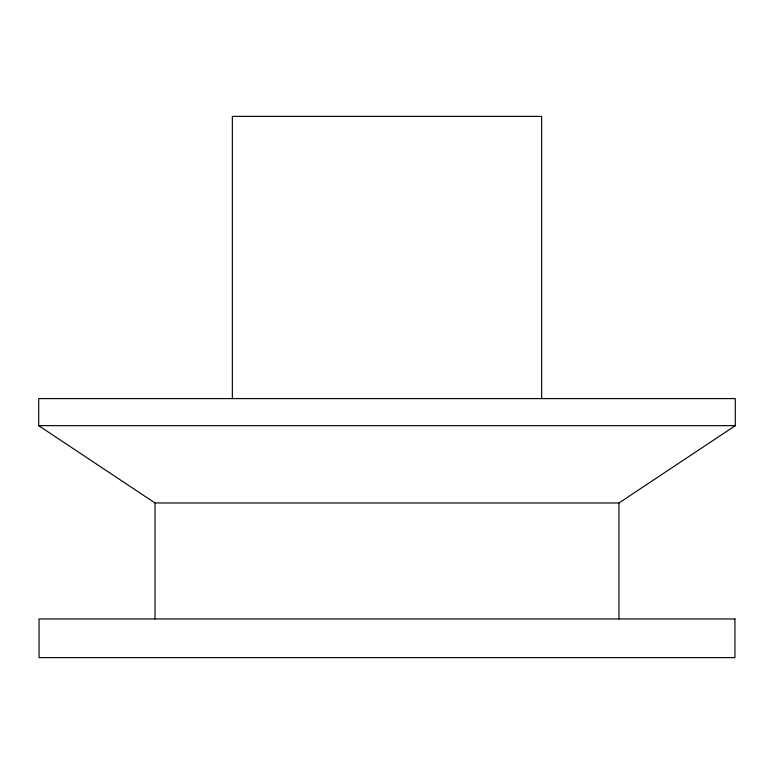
<?xml version="1.0" encoding="UTF-8"?>
<svg xmlns="http://www.w3.org/2000/svg" width="774" height="774" viewBox="0 0 774 774"><rect width="100%" height="100%" fill="white"/><g stroke="black" fill="none" stroke-linecap="round" stroke-linejoin="round"><path stroke-width="1.16" d="M618.958 502.984L735.3 425.661L735.3 398.6L38.7 398.6L38.7 425.661L155.042 502.984L618.958 502.984L618.958 618.958M38.7 425.661L735.3 425.661M541.645 398.6L541.645 116.381L232.355 116.381L232.355 398.6M155.042 502.984L155.042 618.958M734.942 618.958L39.058 618.958L39.058 657.619L734.942 657.619L734.942 618.958"/></g></svg>
